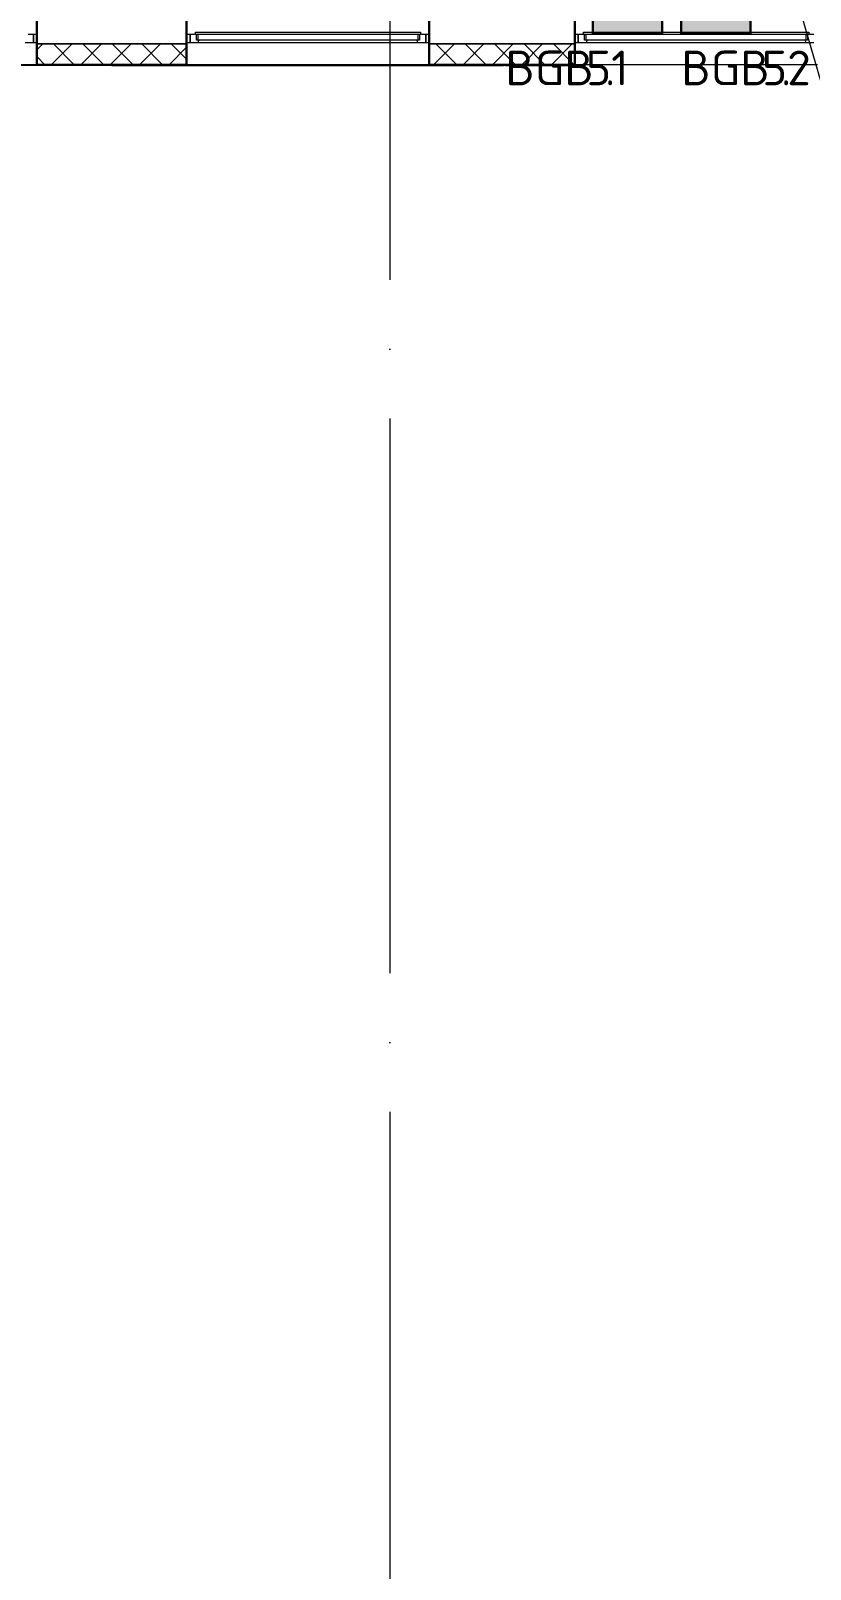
# Model space of a CAD drawing. Header units: millimetres. Extents: x -1073752 to 1436911, y -1379358 to 94781.
# Drawn here: x -1017293 to -1011670, y -1106937 to -1095843 of the extents above; entities that cross this region are included whole.
import ezdxf
from ezdxf.enums import TextEntityAlignment as Align

# ---------------------------------------------------------------- set-up
doc = ezdxf.new("R2010")
doc.units = ezdxf.units.MM
doc.linetypes.add('ADSK_Линия сетки', pattern=[25, 20, -2.5, 0, -2.5])
for name, color, linetype, lineweight in [('_ Окна', 7, 'Continuous', 9), ('BGB', 1, 'Continuous', 30), ('лс', 5, 'Continuous', 30), ('Окна', 7, 'Continuous', 9), ('Оси', 252, 'Continuous', 9), ('Стены внутренние', 7, 'Continuous', 18), ('Стены наружные', 7, 'Continuous', 18), ('Стены штриховка', 7, 'Continuous', 9)]:
    doc.layers.add(name, color=color, linetype=linetype, lineweight=lineweight)
doc.layers.add('TEXT1', color=7, linetype='Continuous')
doc.styles.add('RubezhCAD', font='isocpeur.ttf')

# ---------------------------------------------------------------- blocks, each defined once
blk = doc.blocks.new('3 этаж')
at = {"layer": '_ Окна', "color": 251, "lineweight": 18, "true_color": 0x636466}
for p, q in [((284376, 17355), (284338, 17355)), ((284376, 17297), (284376, 17355)), ((285544, 17355), (285506, 17355)), ((285506, 17355), (285506, 17297)), ((285552, 17314), (285552, 17355)), ((285564, 17314), (285552, 17314)), ((285565, 17297), (285570, 17314)), ((287142, 17314), (287146, 17297)), ((287160, 17314), (287148, 17314)), ((287160, 17355), (287160, 17314)), ((287206, 17355), (287168, 17355)), ((287206, 17297), (287206, 17355)), ((288344, 17355), (288306, 17355)), ((288306, 17355), (288306, 17297)), ((288352, 17314), (288352, 17355)), ((288364, 17314), (288352, 17314)), ((288365, 17297), (288370, 17314)), ((289942, 17314), (289946, 17297)), ((289960, 17314), (289948, 17314)), ((289960, 17355), (289960, 17314)), ((290006, 17355), (289968, 17355)), ((284316, 17297), (284376, 17297)), ((285506, 17297), (285565, 17297)), ((287146, 17297), (287206, 17297)), ((288306, 17297), (288365, 17297)), ((289946, 17297), (290006, 17297))]:
    blk.add_line(p, q, dxfattribs=at)
at = {"layer": '_ Окна', "color": 251, "true_color": 0x636466}
for p, q in [((284401, 17355), (284376, 17355)), ((284376, 17355), (284376, 17297)), ((285506, 17355), (285481, 17355)), ((285506, 17297), (285506, 17355)), ((287231, 17355), (287206, 17355)), ((287206, 17355), (287206, 17297)), ((288306, 17355), (288281, 17355)), ((288306, 17297), (288306, 17355)), ((284376, 17297), (284401, 17297)), ((285481, 17297), (285506, 17297)), ((287206, 17297), (287231, 17297)), ((288281, 17297), (288306, 17297))]:
    blk.add_line(p, q, dxfattribs=at)
at = {"layer": 'Окна', "color": 251, "true_color": 0x636466}
for p, q in [((285544, 17372), (287168, 17372)), ((285544, 17355), (285544, 17372)), ((287168, 17355), (285544, 17355)), ((285564, 17314), (285564, 17355)), ((287148, 17314), (285564, 17314)), ((287148, 17355), (287148, 17314)), ((287168, 17372), (287168, 17355)), ((288344, 17372), (289968, 17372)), ((288344, 17355), (288344, 17372)), ((289968, 17355), (288344, 17355)), ((288364, 17314), (288364, 17355)), ((289948, 17314), (288364, 17314)), ((289948, 17355), (289948, 17314)), ((289968, 17372), (289968, 17355)), ((285565, 17297), (287146, 17297)), ((288365, 17297), (289946, 17297))]:
    blk.add_line(p, q, dxfattribs=at)
at = {"layer": 'Оси', "color": 251, "linetype": 'ADSK_Линия сетки', "ltscale": 200, "true_color": 0x636466}
blk.add_line((286946, 34587), (286946, -30120), dxfattribs=at)
at = {"layer": 'Стены внутренние', "color": 251, "lineweight": 30, "true_color": 0x636466}
for p, q in [((284401, 17837), (284401, 17287)), ((285481, 17837), (285481, 17287)), ((287231, 17837), (287231, 17287)), ((288281, 17837), (288281, 17287)), ((284401, 17287), (284401, 17135)), ((285481, 17287), (285481, 17135)), ((287231, 17287), (287231, 17135)), ((288281, 17287), (288281, 17135)), ((284401, 17135), (285481, 17135)), ((287231, 17135), (288281, 17135))]:
    blk.add_line(p, q, dxfattribs=at)
at = {"layer": 'Стены внутренние', "color": 251, "true_color": 0x636466}
for p, q in [((284401, 17287), (285481, 17287)), ((285481, 17287), (284401, 17287)), ((287231, 17287), (288281, 17287)), ((288281, 17287), (287231, 17287)), ((284401, 17135), (282651, 17135)), ((287231, 17135), (285481, 17135)), ((290031, 17135), (288281, 17135))]:
    blk.add_line(p, q, dxfattribs=at)
at = {"layer": 'Стены внутренние', "color": 251, "linetype": 'Continuous', "lineweight": 9, "true_color": 0x636466}
for p, q in [((284401, 17244), (284443, 17287)), ((284505, 17137), (284655, 17287)), ((284671, 17137), (284521, 17287)), ((284717, 17137), (284867, 17287)), ((284883, 17137), (284733, 17287)), ((284930, 17137), (285080, 17287)), ((285095, 17137), (284945, 17287)), ((285142, 17137), (285292, 17287)), ((285307, 17137), (285157, 17287)), ((285354, 17137), (285481, 17264)), ((285479, 17177), (285370, 17287)), ((287263, 17137), (287413, 17287)), ((287429, 17137), (287279, 17287)), ((287475, 17137), (287625, 17287)), ((287641, 17137), (287491, 17287)), ((287687, 17137), (287837, 17287)), ((287853, 17137), (287703, 17287)), ((287899, 17137), (288049, 17287)), ((288065, 17137), (287915, 17287)), ((288112, 17137), (288262, 17287)), ((288277, 17137), (288127, 17287)), ((284459, 17137), (284403, 17193)), ((285038, 17135), (285037, 17137)), ((285181, 17137), (285180, 17135)), ((287854, 17135), (287853, 17137))]:
    blk.add_line(p, q, dxfattribs=at)
at = {"layer": 'Стены наружные', "color": 251, "true_color": 0x636466}
for p, q in [((284941, 17130), (282111, 17130)), ((284401, 17130), (284401, 17135)), ((284941, 17129), (284941, 17135)), ((284941, 17134), (287766, 17134)), ((287766, 17129), (284941, 17129)), ((287766, 17129), (287766, 17134)), ((287781, 17134), (288281, 17134)), ((287781, 17129), (287781, 17134)), ((288281, 17129), (287781, 17129)), ((288281, 17134), (288281, 17129))]:
    blk.add_line(p, q, dxfattribs=at)
at = {"layer": 'Стены штриховка', "color": 251, "true_color": 0x636466}
for p, q in [((284403, 17211), (284401, 17211)), ((284403, 17137), (284403, 17211)), ((285479, 17211), (285479, 17137)), ((285481, 17211), (285479, 17211)), ((287233, 17211), (287231, 17211)), ((287233, 17137), (287233, 17211)), ((288279, 17211), (288279, 17137)), ((288281, 17211), (288279, 17211)), ((285479, 17137), (284403, 17137)), ((288279, 17137), (287233, 17137))]:
    blk.add_line(p, q, dxfattribs=at)
blk = doc.blocks.new('*U2705')
at = {"layer": 'BGB'}
h = blk.add_hatch(color=256, dxfattribs=at)
h.paths.add_polyline_path([(250, -250), (250, 250), (-250, 250), (-250, -250)])
h.paths.add_polyline_path([(-217, -75), (-217, 75), (217, 75), (217, -75)], flags=16)
at = {"layer": 'BGB', "true_color": 0xffffff}
blk.add_hatch(color=7, dxfattribs=at).paths.add_polyline_path([(217, -75), (217, 75), (-217, 75), (-217, -75)])
at = {"layer": 'BGB'}
blk.add_lwpolyline([(-250, 250), (-250, -250), (250, -250), (250, 250)], close=True, dxfattribs=at)
at = {"layer": 'TEXT1', "style": 'RubezhCAD'}
for s, p in [('BGB', (-880, -620)), ('.', (-161, -620))]:
    blk.add_text(s, height=250, dxfattribs=at).set_placement(p)
blk.add_attdef('PPK', text='', height=250, dxfattribs=at).set_placement((-890, -620), align=Align.RIGHT)
for tag, p in [('SHL', (-299, -620)), ('N', (-118, -620))]:
    blk.add_attdef(tag, p, '', height=250, dxfattribs=at)
blk = doc.blocks.new('*U2706')
at = {"layer": 'BGB'}
h = blk.add_hatch(color=256, dxfattribs=at)
h.paths.add_polyline_path([(250, -250), (250, 250), (-250, 250), (-250, -250)])
h.paths.add_polyline_path([(-217, -75), (-217, 75), (217, 75), (217, -75)], flags=16)
at = {"layer": 'BGB', "true_color": 0xffffff}
blk.add_hatch(color=7, dxfattribs=at).paths.add_polyline_path([(217, -75), (217, 75), (-217, 75), (-217, -75)])
at = {"layer": 'BGB'}
blk.add_lwpolyline([(-250, 250), (-250, -250), (250, -250), (250, 250)], close=True, dxfattribs=at)
at = {"layer": 'TEXT1', "style": 'RubezhCAD'}
for s, p in [('BGB', (-248, -620)), ('.', (471, -620))]:
    blk.add_text(s, height=250, dxfattribs=at).set_placement(p)
blk.add_attdef('PPK', text='', height=250, dxfattribs=at).set_placement((-258, -620), align=Align.RIGHT)
for tag, p in [('SHL', (334, -620)), ('N', (514, -620))]:
    blk.add_attdef(tag, p, '', height=250, dxfattribs=at)

msp = doc.modelspace()

# ---------------------------------------------------------------- linework, layer by layer
at = {"layer": 'лс', "color": 0, "lineweight": 20}
msp.add_lwpolyline([(-1010731.8, -1096782.6), (-1011425.5, -1096782.6), (-1011761.3, -1095626.3)], dxfattribs=at)

# ---------------------------------------------------------------- block references
msp.add_blockref('3 этаж', (-1301649.5, -1113224.3))
at = {"layer": 'BGB'}
ref = msp.add_blockref('*U2705', (-1012989.4, -1095615.8), dxfattribs=at)
ref.add_attrib('SHL', '51', (-1013287.9, -1096235.8), dxfattribs={"layer": 'TEXT1', "height": 250, "style": 'RubezhCAD'})
ref = msp.add_blockref('*U2706', (-1012352.2, -1095615.8), dxfattribs=at)
ref.add_attrib('SHL', '52', (-1012018.6, -1096235.8), dxfattribs={"layer": 'TEXT1', "height": 250, "style": 'RubezhCAD'})

doc.saveas('drawing.dxf')
